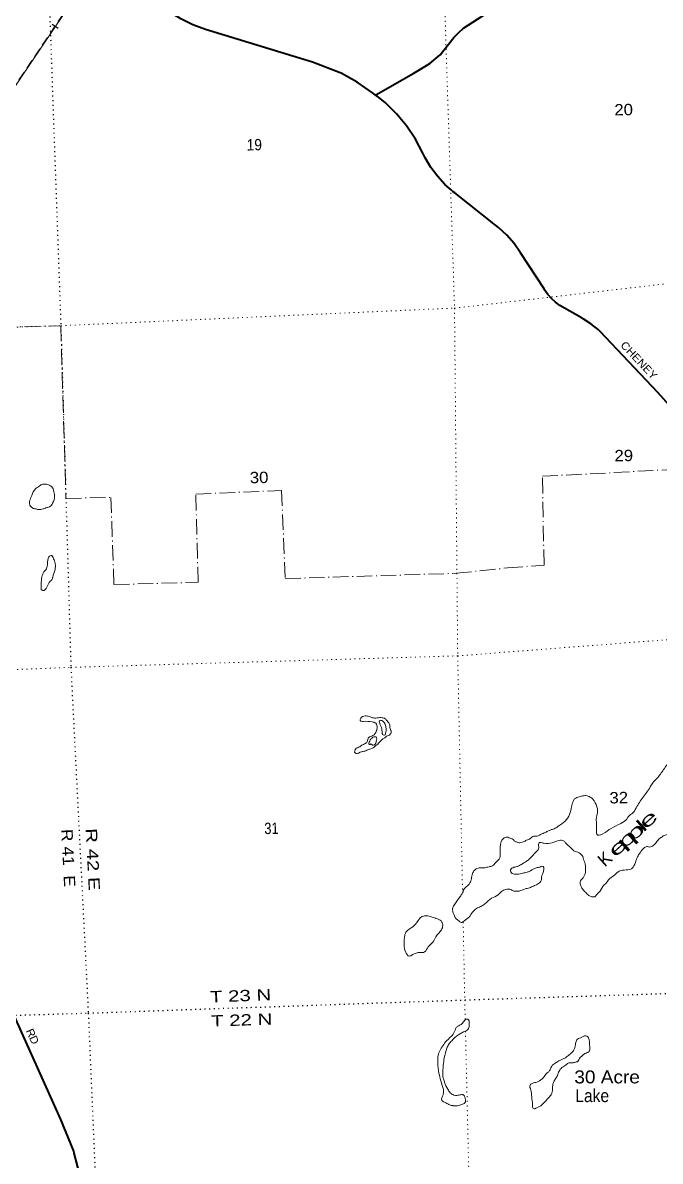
# Model space of a CAD drawing. Header units: feet. Extents: x 745759 to 1002271, y -170898 to 32007.
# Drawn here: x 854029 to 863891, y -10011 to 7612 of the extents above; entities that cross this region are included whole.
import ezdxf
from ezdxf.enums import TextEntityAlignment as Align

# ---------------------------------------------------------------- set-up
doc = ezdxf.new("R2010")
doc.units = ezdxf.units.FT
doc.header["$LTSCALE"] = 48
for name, pattern in [('DOT_DASHED', [7.7, 5, -1.2, 0.3, -1.2]), ('DOTTED', [1.5, 0.3, -1.2]), ('MEDIUM_DASHED', [4.5, 3, -1.5])]:
    doc.linetypes.add(name, pattern=pattern)
for name, color, linetype, lineweight in [('26', 7, 'Continuous', 40), ('34', 7, 'Continuous', 13), ('39', 7, 'Continuous', 13), ('44', 7, 'DOT_DASHED', 13), ('6', 7, 'DOTTED', 25), ('63', 7, 'Continuous', 25), ('7', 7, 'DOTTED', 13)]:
    doc.layers.add(name, color=color, linetype=linetype, lineweight=lineweight)
doc.layers.add('27', color=7, linetype='Continuous')
doc.layers.add('41', color=7, linetype='Continuous')

msp = doc.modelspace()

# ---------------------------------------------------------------- linework, layer by layer
at = {"layer": '26'}
for p in [(859509.88, 6476.65), (859508.65, 6477.59)]:
    msp.add_line(p, (859481.37, 6498.08), dxfattribs=at)
for points in [[(859481.37, 6498.08), (859441.12, 6529.97), (859204.58, 6694.67), (858952.11, 6833.74), (858941.16, 6838.55), (858509.4, 7000.99), (856857.48, 7507.06), (856661.08, 7579.36), (856473.31, 7671.8), (856296.23, 7783.35), (856131.79, 7912.8), (856114.84, 7927.81), (855841.8, 8183.42), (855620.01, 8390.96), (855174.53, 8730.12)], [(859489.11, 6495.46), (860080.58, 6830.09), (860327.15, 6981.08), (860487.4, 7113.67), (860699.37, 7384.44), (860768.28, 7454.58), (860847.52, 7528.04), (861442.84, 7909.02)], [(860218.64, 5591.74), (860103.95, 5809.72), (859967.09, 6014.51), (859809.59, 6203.87), (859633.15, 6375.73), (859509.88, 6476.65)], [(860218.64, 5591.74), (860103.95, 5809.72), (859967.09, 6014.51), (859809.59, 6203.87), (859633.15, 6375.73), (859509.88, 6476.65)], [(864069.34, 1646.22), (863855.24, 1888.9), (862958.96, 2836.75), (862930.46, 2863.07), (862819.41, 2952.7), (862699.59, 3030.23), (862681.34, 3039.39), (862339.3, 3235.4), (862270.95, 3286.1), (862208.28, 3343.66), (862151.97, 3407.46), (862102.64, 3476.8), (862093.15, 3492.11), (861730.27, 4052.65), (861630.4, 4195.19), (861516.17, 4326.5), (861388.84, 4445.15), (861343.74, 4481.65), (860711.11, 4977.71), (860686.2, 4997.24), (860661.11, 5019.36), (860558.19, 5110.09), (860442.75, 5235.62), (860341.06, 5372.54), (860254.25, 5519.33), (860218.64, 5591.74)], [(854936.54, -10320.88), (854825.88, -9884.45), (854816.45, -9854.45), (854618.36, -9364.83), (854074.96, -8158.67), (853899.19, -7767.31)]]:
    msp.add_lwpolyline(points, dxfattribs=at)
at = {"layer": '34'}
msp.add_line((840049, -13916.05), (856933.62, 11115.88), dxfattribs=at)
at = {"layer": '34', "lineweight": 25}
for points in [[(839556.59, -1008.95), (846678.76, 5542.84), (848220.9, 6973.31), (848837.88, 7540.26), (850087.9, 8676.51), (851312.15, 9794.09), (851928.98, 10369.09), (852233.6, 10645.44), (852536.16, 10923.74), (853157.04, 11498.83), (853477.65, 11781.55), (853759.69, 12079.56), (854031.32, 12393.46), (854311.02, 12707.54), (854599.02, 13009.7), (854905.5, 13294.14), (855244.69, 13555.1), (855584.51, 13783.86), (855943.11, 13980.79), (856324.42, 14150.02), (856699.61, 14323.14), (857111.28, 14484.96), (857492.76, 14646.13), (857870, 14817.27), (858227.96, 15046.41), (858542.15, 15349.14), (859117.93, 15965.54), (859383.43, 16285.34), (859470.12, 16381.83)], [(844730.65, 4470.19), (845059.4, 4747.05), (845373.97, 5027.64), (845686.58, 5306.18), (846309.78, 5863.2), (849419.55, 8660.24), (850653.93, 9774.01), (850954.36, 10058.31), (851264.48, 10360.96), (851566.15, 10683.55), (851817.66, 10997.03), (852076.85, 11328.79), (852318.21, 11646.08), (852585.46, 11978.01), (852856.38, 12328.14), (853109.49, 12661.79), (853366.96, 12979.41), (853594.15, 13300.43), (853877.55, 13630.69), (853926.59, 13696.18), (854039.12, 13809.34), (854157.95, 13910.55), (854310.5, 14036.64), (854489.27, 14161.28), (854680.41, 14272.09), (854847.96, 14354.19), (855033.73, 14430.65), (855219.68, 14499.06), (855393.99, 14545.06), (855638.77, 14592.56), (855827.45, 14624.77), (856066.96, 14633.9), (856328.49, 14649.54), (856489.27, 14667.06), (856593.96, 14669.29), (856756.16, 14717.05), (856898.13, 14768.4), (857087.42, 14871.11), (857258.3, 14987.52), (857438.56, 15138.36), (857587.06, 15266.39), (857775.46, 15413.37), (857916.19, 15527.13), (858102.38, 15684.15), (858235.04, 15797.73), (858391.15, 15948.06), (858511.02, 16097.62), (858603.34, 16214.38), (858689.31, 16347.11)]]:
    msp.add_spline(points, degree=3, dxfattribs=at)
at = {"layer": '39'}
msp.add_line((859387.67, -3525.29), (859387.72, -3524.97), dxfattribs=at)
for centre, radius, start, end in [((859258.59, -3675.04), 95.59, 159.83886, 182.86902), ((860014.47, -6786.13), 50.03, 239.82835, 289.50502)]:
    msp.add_arc(centre, radius, start, end, dxfattribs=at)
for points in [[(854136.56, 142.9), (854130.04, 183.06), (854155.29, 261.91), (854208.31, 377.37), (854270.12, 430.53), (854324.12, 463.46), (854356.27, 469.93), (854410.7, 466.63), (854475.64, 427.24), (854498.18, 395.33), (854517.35, 309.04), (854519.65, 284.91), (854490.75, 173.81), (854472.99, 143.38), (854441.04, 118.79), (854384.83, 101.93), (854376.83, 97.8), (854324.63, 83), (854256.17, 80.08), (854233.94, 85.82), (854199.63, 91.4), (854157.02, 116.99), (854136.56, 142.9)], [(854315.36, -1167.19), (854317.56, -1014.17), (854325.02, -963.75), (854356.36, -888.84), (854394.07, -842.04), (854407.7, -801.6), (854411.23, -759.28), (854432.15, -656.33), (854454.09, -637.93), (854478.24, -635.59), (854498.74, -665.51), (854523.75, -735.62), (854530.1, -761.71), (854527.16, -852.34), (854492.3, -969.56), (854490.38, -977.64), (854468.75, -1022.21), (854440.82, -1044.72), (854421.15, -1085.25), (854373.72, -1162.38), (854343.68, -1176.87), (854331.52, -1171), (854315.36, -1167.19)], [(860840.06, -5840.62), (860851.1, -5804.19), (860902.87, -5753.18), (860956.43, -5684.02), (860969.99, -5637.54), (860987.15, -5556.8), (861018.79, -5506.05), (861054.73, -5479.4), (861129.13, -5468.35), (861175.46, -5467.73), (861241.76, -5452.75), (861295.97, -5437.94), (861343.76, -5391.01), (861351.72, -5382.85), (861409.32, -5313.64), (861414.86, -5271.3), (861415.48, -5154.54), (861422.78, -5090.03), (861442.35, -5041.46), (861468.19, -5012.93), (861514.28, -4992.19), (861550.68, -5003.78), (861615.44, -5029.08), (861646.04, -5060.88), (861666.27, -5068.66), (861704.74, -5084.25), (861770, -5067.05), (861801, -5055.05), (861809.06, -5048.64), (861867.18, -5023.72), (861919.1, -4984.77), (861985.52, -4979.87), (862059.61, -4942.65), (862097.74, -4930.05), (862152, -4902.05), (862197.89, -4882.42), (862248.05, -4865.65), (862310.04, -4826.58), (862419.87, -4744.6), (862489.16, -4643.03), (862519.99, -4523.85), (862543.18, -4441.02), (862568.88, -4400.41), (862574.87, -4396.3), (862598.88, -4381.9), (862673.16, -4360.78), (862741.52, -4349.8), (862775.89, -4359.4), (862832.66, -4390.86), (862867.41, -4432.67), (862919.21, -4554.77), (862921.87, -4609.08), (862908.49, -4669.65), (862901.03, -4720.07), (862905.89, -4790.46), (862903.22, -4905.23), (862917.94, -4957.37), (862932.13, -4965.23), (862964.29, -4958.76), (862970.3, -4956.67), (863100.32, -4878.44), (863234.43, -4806.2), (863330.49, -4752.59), (863372.33, -4713.78), (863431.94, -4644.56), (863451.95, -4632.21), (863519.35, -4540.72), (863622.2, -4380.34), (863737.11, -4217.77), (863778.65, -4152.8), (863840.3, -4085.55), (863943.41, -3947.3), (864050.67, -3819.06), (864060.65, -3810.88), (864168.15, -3702.76), (864213.88, -3651.83), (864277.74, -3600.65), (864301.69, -3582.21), (864388.02, -3556.91), (864426.16, -3546.34), (864509.92, -3474.77), (864581.24, -3373.18), (864604.81, -3322.53), (864625.9, -3231.67), (864639.42, -3183.18), (864644.26, -3080.46), (864638.56, -2939.63), (864633, -2810.87), (864632.93, -2804.84), (864641.72, -2696.02), (864653.4, -2661.64), (864669.27, -2641.3), (864707.42, -2630.73), (864715.65, -2644.71), (864732.09, -2672.67)], [(864732.09, -2672.67), (864735.03, -2751.14), (864694, -2859.05), (864690, -2891.05), (864693, -2997.05), (864713.02, -3103.7), (864727.98, -3175.96), (864720.54, -3228.4), (864697.63, -3335.4), (864695.69, -3341.45), (864688.23, -3391.88), (864693.09, -3462.27), (864716.56, -3572.67), (864764.41, -3700.85), (864830.19, -3812.7), (864856.95, -3860.66), (864877.88, -3926.81), (864884.68, -3991.13), (864875.02, -4025.48), (864853.49, -4078.1), (864788.25, -4183.64), (864756.77, -4246.46), (864697.39, -4335.82), (864621.88, -4423.39), (864585.87, -4443.99), (864575.86, -4450.16), (864473.93, -4517.95), (864332.26, -4632.55), (864286.49, -4679.46), (864241.02, -4752.54), (864139.8, -4880.7), (864121.89, -4899.06), (864071.7, -4913.81), (864027.72, -4942.58), (863965.5, -4961.52), (863913.5, -4992.41), (863865.6, -5031.29), (863815.97, -5092.35), (863756.12, -5141.45), (863725.98, -5147.89), (863691.64, -5140.3), (863685.6, -5140.37), (863637.52, -5163.16), (863579.98, -5236.39), (863548.27, -5281.09), (863514.99, -5362.06), (863469.81, -5459.28), (863443.91, -5483.78), (863333.34, -5503.37), (863235.01, -5534.87), (863217.05, -5549.21), (863187.19, -5579.8), (863111.28, -5633.14), (863025.84, -5732.91), (863019.85, -5737.02), (862956.54, -5834.49), (862934.6, -5852.89), (862876.93, -5916.06), (862847, -5918.05), (862820.49, -5912.78), (862773.85, -5887.24), (862733.1, -5847.53), (862686.13, -5793.81), (862661.39, -5745.82), (862650.64, -5689.6), (862696.18, -5622.57), (862733.45, -5537.53), (862736.64, -5467.04), (862727.82, -5402.74), (862700.64, -5318.56), (862698.5, -5308.52), (862682.03, -5278.55), (862614.94, -5227.11), (862572.5, -5215.6), (862509.4, -5160.08), (862425.89, -5082.68), (862393.27, -5050.91), (862328.74, -5043.73), (862220.4, -5081.4), (862095.6, -5089.11), (862035.03, -5077.84), (862016.97, -5084.12), (862009.2, -5108.37), (862008, -5176.83), (861970.26, -5221.62), (861964.29, -5227.74), (861870.79, -5327.62), (861836.91, -5358.26), (861760.92, -5405.57), (861694.89, -5442.69), (861644.7, -5457.44), (861582.6, -5486.45), (861574.93, -5518.76), (861587.31, -5544.76), (861654.07, -5568.03), (861744.59, -5556.76), (861820.96, -5541.65)], [(859168.83, -3642.09), (859175.43, -3630.46), (859241.5, -3595.36), (859283.44, -3564.6), (859343.52, -3535.62), (859355.4, -3517.34), (859380.79, -3450.58), (859444.91, -3421.53), (859498.5, -3354.4), (859511.86, -3291.82), (859493.02, -3231.68), (859434.34, -3210.32), (859297.25, -3202.09), (859267.02, -3200.48), (859250.79, -3190.63), (859258.39, -3152.28), (859280.29, -3129.84), (859288.29, -3125.72), (859360.75, -3120.72), (859415.33, -3136.09), (859467.89, -3151.49), (859552.41, -3144.33), (859586.68, -3145.89), (859637.22, -3161.31), (859663.79, -3193.16), (859706.9, -3261.03), (859711.52, -3311.29), (859723.97, -3341.32), (859730.2, -3357.34), (859720.49, -3387.66), (859700.66, -3414.1), (859646.56, -3438.98), (859640.64, -3449.12), (859628.63, -3455.31), (859532.95, -3541.14), (859479.12, -3588.16), (859413.14, -3629.29), (859378.96, -3635.79), (859322.88, -3662.71), (859270.61, -3671.46), (859184.3, -3698.78), (859163.09, -3679.83)], [(859589.55, -3387.4), (859576.38, -3296.99), (859545.17, -3212.87), (859548.91, -3188.66), (859569.03, -3186.38), (859621.83, -3221.91), (859644.67, -3279.97), (859649.49, -3346.34), (859641.92, -3386.7), (859634.12, -3408.95), (859616.07, -3415.23), (859595.8, -3405.43), (859589.55, -3387.4)], [(859387.86, -3525.98), (859405.41, -3488.5), (859441.24, -3451.79), (859481.38, -3439.16), (859503.7, -3452.96), (859502.14, -3491.22), (859480.73, -3553.92), (859470.78, -3564.12), (859440.61, -3568.54), (859410.21, -3552.84), (859406.26, -3558.94), (859384, -3551.18), (859387.54, -3526.27)], [(861820.96, -5541.65), (861863.06, -5524.99), (861947.13, -5479.58), (862003.33, -5462.73), (862009.38, -5462.65), (862043.44, -5448.1), (862077.71, -5449.65), (862092.26, -5487.71), (862051.57, -5623.11), (862051.93, -5653.3), (862044.16, -5677.56), (861992.32, -5722.54), (861930.21, -5751.54), (861868.09, -5778.54), (861799.8, -5795.56), (861707.53, -5828.99), (861651.15, -5831.76), (861614.8, -5824.19), (861564.17, -5800.72), (861523.88, -5801.25), (861515.83, -5801.35), (861451.66, -5826.37), (861397.81, -5871.37), (861381.89, -5887.69), (861281.78, -5939.35), (861178.07, -6027.28), (861126.11, -6062.19), (861066, -6089.16), (861033.99, -6107.71), (860972.36, -6176.97), (860924.77, -6240.01), (860880.82, -6270.78), (860820.89, -6313.85), (860808.81, -6314.02), (860776.29, -6290.3), (860768.19, -6286.38), (860753.97, -6276.51), (860696.53, -6188.71), (860679.81, -6138.61), (860677.4, -6104.42), (860702.89, -6045.71), (860786.1, -5927.85), (860821.72, -5875.03), (860840.06, -5840.62)], [(859989.29, -6829.45), (859975, -6812.05), (859933.3, -6718.22), (859929.74, -6587.43), (859937.03, -6522.92), (859970.38, -6447.99), (859980.35, -6439.81), (860090.18, -6357.83), (860125.9, -6313.07), (860209.45, -6223.39), (860243.57, -6212.87), (860263.68, -6210.58), (860395.01, -6243.05), (860445.55, -6258.48), (860484.08, -6280.1), (860512.61, -6307.9), (860514.73, -6315.93), (860523.02, -6335.95), (860519.76, -6400.4), (860507.98, -6426.73), (860418.64, -6536.62), (860373.27, -6617.74), (860317.55, -6674.84), (860262.08, -6754.08), (860244.15, -6770.43), (860212.04, -6780.92), (860163.68, -6779.56), (860099.4, -6794.51), (860045.33, -6821.39), (860031.16, -6833.24)], [(860935.66, -7836.08), (860936.31, -7890.42), (860923.02, -7959.03), (860903.16, -7983.45), (860877.15, -7997.89), (860769.04, -8053.68), (860665.38, -8145.64), (860619.7, -8200.6), (860590.22, -8263.39), (860549.65, -8408.86), (860534.92, -8525.8), (860528.62, -8672.83), (860533.24, -8723.09), (860552.06, -8781.21), (860554.17, -8789.23), (860605.82, -8897.24), (860642.71, -8951.09), (860699.53, -8986.57), (860743.91, -8992.02), (860808.24, -8981.09), (860834.41, -8978.73), (860848.6, -8986.59), (860869.13, -9018.52), (860877.71, -9062.69), (860876.05, -9092.9), (860858.18, -9115.28), (860800.06, -9140.22), (860755.9, -9152.88), (860689.41, -9151.75), (860679.31, -9149.87), (860634.89, -9140.4), (860572.05, -9107.02), (860511.15, -9067.59), (860516.59, -9017.19), (860534.19, -8972.67), (860531.12, -8884.15), (860495.5, -8767.87), (860467.86, -8645.46), (860449.83, -8484.67), (860458.37, -8355.74), (860495.64, -8270.7), (860527.34, -8225.99), (860584.81, -8146.72), (860620.68, -8114.04), (860628.6, -8101.85), (860654.52, -8079.36), (860710.03, -8004.14), (860725.63, -7961.67), (860749.4, -7927.13), (860775.41, -7912.7), (860819.39, -7883.92), (860861.12, -7835.06), (860891.04, -7810.51), (860915.26, -7814.22), (860935.66, -7836.08)], [(861874.73, -8871.36), (861882.08, -8825.86), (861920.09, -8803.22), (861984.35, -8786.25), (862024.42, -8767.6), (862098.1, -8696.17), (862121.88, -8663.65), (862165.74, -8624.82), (862191.44, -8584.22), (862230.94, -8517.26), (862286.91, -8480.29), (862292.9, -8476.18), (862423.03, -8408.03), (862486.93, -8360.87), (862546.66, -8301.7), (862564.38, -8267.26), (862581.6, -8190.53), (862601.05, -8131.9), (862655.04, -8098.97), (862739.32, -8071.69), (862771.74, -8087.36), (862788.17, -8113.3), (862795.28, -8203.79), (862804.03, -8262.04), (862790.51, -8310.53), (862726.43, -8343.59), (862680.56, -8382.45), (862674.59, -8388.56), (862650.64, -8407), (862611.1, -8469.93), (862591.01, -8474.22), (862544.82, -8486.91), (862498.48, -8485.52), (862420.41, -8526.82), (862356.5, -8573.97), (862318.94, -8632.84), (862291.52, -8699.62), (862257.9, -8752.41), (862234.35, -8805.06), (862225.05, -8869.6), (862214.02, -8958.3), (862202.22, -8982.62), (862194.28, -8992.79), (862100.84, -9096.69), (862059.04, -9139.52), (861981.03, -9184.84), (861926.76, -9195.63), (861914.39, -9171.64), (861913.93, -9133.4), (861902.46, -9014.79), (861889.06, -8904.27), (861874.73, -8871.36)]]:
    msp.add_spline(points, degree=3, dxfattribs=at)
at = {"layer": '44'}
msp.add_lwpolyline([(843613.04, -802.45), (844104.95, -785.44), (844082.9, -81.32), (846793.39, 12.96), (846645.04, 3984.93), (849272.56, 4083.96), (849194.66, 5427.59), (850531.37, 5451.34), (850651.67, 1473.35), (853356.08, 1555.29), (853316.05, 2885.6), (854616.11, 2922.66), (854696.37, 249.66), (855392.04, 265.71), (855438.14, -1084.36), (856741.27, -1048.26), (856705.18, 316.35), (858032.36, 372.03), (858088.49, -992.08), (860734.55, -909.83), (861528.47, -826.48), (862093.02, -782.21), (862068.14, 591.57), (864430.21, 714.9)], dxfattribs=at)
at = {"layer": '6'}
for p, q in [((854428.95, 8213.08), (854617.05, 2923.38)), ((854617.09, 2922.58), (854772.57, -2364.21)), ((854772.66, -2366.66), (855041.82, -7716.75)), ((860868.5, -7514.05), (866191.01, -7343.95)), ((855040.19, -7716.91), (860866.09, -7514.13)), ((852837.4, -7785.06), (855041.81, -7716.84)), ((855041.88, -7718.35), (855274.83, -13167.57))]:
    msp.add_line(p, q, dxfattribs=at)
at = {"layer": '63', "linetype": 'MEDIUM_DASHED'}
msp.add_line((850833.03, 2073.56), (855250.78, 8623), dxfattribs=at)
at = {"layer": '63'}
msp.add_line((854575.05, 7523.55), (854483.35, 7585.41), dxfattribs=at)
at = {"layer": '7'}
for p, q in [((860536.25, 8504.67), (860708.47, 3192.05)), ((860708.28, 3194.67), (865970.7, 3799.93)), ((854616.11, 2922.66), (860709.92, 3195.48)), ((860708.39, 3192.3), (860757.51, -2186.44)), ((849334.94, 2768.06), (854619.47, 2921.38)), ((860754.83, -2188.12), (866071.29, -1778.32)), ((854772, -2366.3), (860752.28, -2188.12)), ((860757.56, -2190.45), (860832.35, -5850.04)), ((849553.74, -2567.33), (854772.06, -2366.3)), ((860841.76, -6310.09), (860866.36, -7513.67)), ((860866.41, -7515.34), (860873.63, -7822.72)), ((860877.75, -7997.49), (860935.16, -10439.77))]:
    msp.add_line(p, q, dxfattribs=at)

# ---------------------------------------------------------------- texts
at = {"layer": '27', "width": 1.1}
msp.add_text('CHENEY', height=120, rotation=313.398, dxfattribs=at).set_placement((863266.41, 2613.49))
for s, rotation, p in [('R', 294.101, (854099.62, -8049.25)), ('D', 294.394, (854150.16, -8157.88))]:
    msp.add_text(s, height=120, rotation=rotation, dxfattribs=at).set_placement(p, align=Align.CENTER)
at = {"layer": '41'}
for s, width, p in [('l', 1.7, (863669.14, -4891.37)), ('e', 1.9, (863770.12, -4791.85)), ('p', 2, (863434.3, -5099.32)), ('p', 2, (863563.63, -4988.74)), ('e', 1.9, (863297.59, -5224.45))]:
    msp.add_text(s, height=200, rotation=42.083, dxfattribs=dict(at, width=width)).set_placement(p, align=Align.CENTER)
msp.add_text('K', height=200, rotation=42.083, dxfattribs=at).set_placement((863099.95, -5405.1), align=Align.CENTER)
for s, width, p in [('30 Acre', 1.1, (862562, -8806.05)), ('Lake', 0.9, (862577.85, -9095.88))]:
    msp.add_text(s, height=200, dxfattribs=dict(at, width=width)).set_placement(p)
at = {"layer": '6'}
for s, rotation, width, p in [('R 41  E', 272.88, 1.15, (854623.54, -4872.53)), ('R 42 E', 272.88, 1.35, (855001.35, -4860.99)), ('T 23 N', 1.993, 1.35, (856927.19, -7552.99)), ('T 22 N', 1.993, 1.35, (856945.06, -7928.37))]:
    msp.add_text(s, height=175, rotation=rotation, dxfattribs=dict(at, width=width)).set_placement(p)
at = {"layer": '7'}
for s, rotation, width, p in [('20', 1.035, 1.1, (863182.63, 6176.97)), ('19', 1.035, 0.9, (857494.25, 5634.31)), ('29', 1.035, 1.1, (863184.56, 822.45)), ('30', 1.037, 1.1, (857542.54, 483.24)), ('32', 1.035, 1.1, (863106.98, -4473.15)), ('31', 1.036, 0.85, (857766.51, -4947.75))]:
    msp.add_text(s, height=176, rotation=rotation, dxfattribs=dict(at, width=width)).set_placement(p)

doc.saveas('drawing.dxf')
